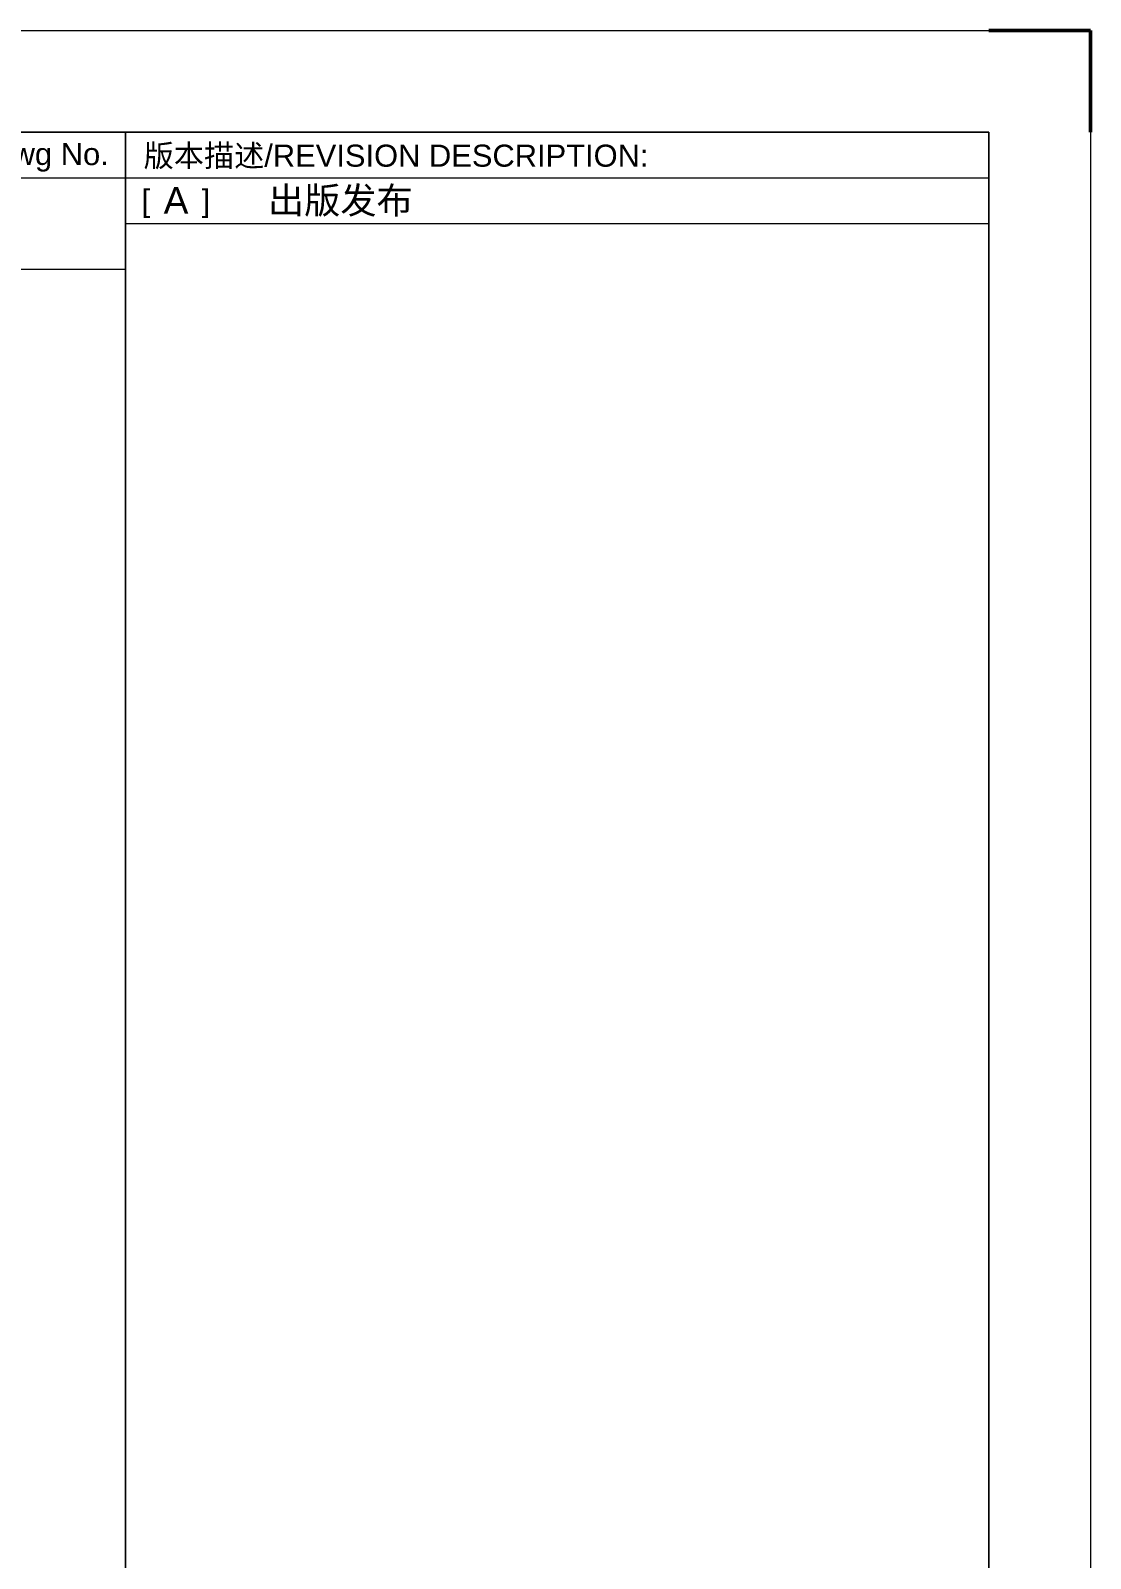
# Model space of a CAD drawing. Header units: millimetres. Extents: x 1235 to 3468, y -658 to 307.
# Drawn here: x 2468.2 to 2656, y -394.4 to -123.5 of the extents above; entities that cross this region are included whole.
import ezdxf

# ---------------------------------------------------------------- set-up
doc = ezdxf.new("R2010")
doc.units = ezdxf.units.MM
doc.linetypes.add('AM_ISO09W050', pattern=[22.5, 12, -1.5, 3, -1.5, 3, -1.5])
doc.layers.get('0').update_dxf_attribs({"color": 255, "lineweight": 30})
for name, color, linetype, lineweight in [('AM_5', 90, 'Continuous', 20), ('AM_7', 4, 'AM_ISO09W050', 25), ('AM_BOR', 7, 'Continuous', 50)]:
    doc.layers.add(name, color=color, linetype=linetype, lineweight=lineweight)
doc.styles.add('Sulzer', font='arial.ttf', dxfattribs={"height": 4})

# ---------------------------------------------------------------- blocks, each defined once
blk = doc.blocks.new('sulzer_ga')
for p, q in [((410, 287), (10, 287)), ((325, 10), (325, 287)), ((410, 10), (410, 287))]:
    blk.add_line(p, q)
at = {"layer": 'AM_BOR', "color": 1, "lineweight": 15}
for p, q in [((0, 297), (420, 297)), ((420, 297), (420, 0))]:
    blk.add_line(p, q, dxfattribs=at)
at = {"layer": 'AM_BOR'}
for p, q in [((420, 297), (410, 297)), ((420, 287), (420, 297))]:
    blk.add_line(p, q, dxfattribs=at)
blk = doc.blocks.new('sulzer_GA_title')
at = {"color": 1}
blk.add_line((0, 277), (0, 272.5), dxfattribs=at)
at = {"layer": 'AM_5'}
for p, q in [((-85, 277), (0, 277)), ((-85, 277), (-85, 0)), ((0, 277), (0, 27)), ((-85, 272.5), (0, 272.5))]:
    blk.add_line(p, q, dxfattribs=at)
at = {"layer": 'AM_BOR', "color": 1, "lineweight": 15, "style": 'Sulzer'}
blk.add_text('版本描述/REVISION DESCRIPTION:', height=2.1758, dxfattribs=at).set_placement((-83.2, 273.59))
at = {"layer": 'AM_BOR', "color": 2, "lineweight": 15, "style": 'Sulzer'}
for tag, p in [('设计', (-62.43, 26.66)), ('审核', (-62.23, 20.56)), ('日期', (-62.36, 14.54))]:
    blk.add_attdef(tag, p, '', height=2.3, dxfattribs=at)
at = {"layer": 'AM_BOR', "color": 1, "lineweight": 15, "style": 'Sulzer'}
blk.add_attdef('泵规格', (-39.84, 24.57), '', height=2.74, dxfattribs=at)
at = {"layer": 'AM_BOR', "color": 2, "lineweight": 30, "style": 'Sulzer'}
blk.add_attdef('A', (-6.85, 16.47), '', height=3.82, dxfattribs=at)
blk = doc.blocks.new('sulzer_GA_title_版本更改')
at = {"color": 3}
for p, q in [((-85, 0), (0, 0)), ((-85, -4.5), (0, -4.5))]:
    blk.add_line(p, q, dxfattribs=at)
at = {"layer": 'AM_5'}
for p, q in [((-85, 0), (-85, -4.5)), ((0, 0), (0, -4.5))]:
    blk.add_line(p, q, dxfattribs=at)
at = {"layer": 'AM_BOR', "color": 1, "lineweight": 15, "style": 'Sulzer'}
blk.add_text('[      ]', height=2.179, dxfattribs=at).set_placement((-83.41, -3.32))
at = {"layer": 'AM_BOR', "color": 2, "lineweight": 15, "style": 'Sulzer'}
for tag, p in [('版本代号', (-81.23, -3.53)), ('更改内容', (-70.96, -3.53))]:
    blk.add_attdef(tag, p, '', height=2.61, dxfattribs=at)
blk = doc.blocks.new('sulzer_GA_title_图面信息')
at = {"color": 1}
for p, q in [((-145, -13.5), (-145, 0)), ((-110, -13.5), (-110, 0))]:
    blk.add_line(p, q, dxfattribs=at)
at = {"layer": 'AM_5'}
for p, q in [((-145, 0), (0, 0)), ((0, 0), (0, -13.5)), ((-110, -13.5), (-110, 0)), ((-75, -13.5), (-75, 0)), ((-55, -13.5), (-55, 0)), ((-35, -13.5), (-35, 0)), ((-35, -4.5), (0, -4.5)), ((-139.84, -7.07), (-129.51, -4.88)), ((-129.51, -4.88), (-129.51, -8.63)), ((-139.84, -7.07), (-139.84, -8.63)), ((-139.84, -10.19), (-139.84, -8.63)), ((-129.51, -12.38), (-129.51, -8.63)), ((-55, -9), (-35, -9)), ((-139.84, -10.19), (-129.51, -12.38)), ((-145, -13.5), (0, -13.5))]:
    blk.add_line(p, q, dxfattribs=at)
for radius in [3.75, 1.56]:
    blk.add_circle((-118.48, -8.63), radius, dxfattribs=at)
at = {"layer": 'AM_7'}
for p, q in [((-118.48, -2.53), (-118.48, -13.18)), ((-142.16, -8.63), (-111.59, -8.63))]:
    blk.add_line(p, q, dxfattribs=at)
at = {"layer": 'AM_BOR', "color": 1, "lineweight": 15, "style": 'Sulzer'}
for s, height, p in [('视图/Projection ', 2.1792, (-143.04, -3.34)), ('无特殊说明尺寸为：毫米 ', 2.1792, (-109.48, -3.34)), ('页码', 2.179, (-48.52, -3.34)), ('该外形图号/GA dwg No.', 2.1792, (-33.75, -3.25)), ('无比例尺', 2.615, (-71.85, -5.59)), ('UNLESS SPECIFIED ', 2.1792, (-109.48, -7.3)), ('Page No.', 2.179, (-50.23, -7.66)), ('DIMENSIONS: MM', 2.1792, (-109.48, -10.85)), (' NO SCALE', 2.179, (-73.15, -10.86))]:
    blk.add_text(s, height=height, dxfattribs=at).set_placement(p)
at = {"layer": 'AM_BOR', "color": 2, "lineweight": 15, "style": 'Sulzer'}
for tag, p in [('外形图图号', (-32.6, -11.07)), ('页码', (-48.9, -12.59))]:
    blk.add_attdef(tag, p, '', height=2.61, dxfattribs=at)

msp = doc.modelspace()

# ---------------------------------------------------------------- block references
at = {"layer": 'AM_5', "xscale": 1.8, "yscale": 1.8, "zscale": 1.8}
for name, p in [('sulzer_ga', (1899.958, -658.104)), ('sulzer_GA_title', (2637.958, -640.104))]:
    msp.add_blockref(name, p, dxfattribs=at)
for name, p, values in [('sulzer_GA_title_图面信息', (2484.958, -141.504), {'页码': '1 of  1'}), ('sulzer_GA_title_版本更改', (2637.958, -149.604), {'版本代号': 'A', '更改内容': '出版发布'})]:
    msp.add_blockref(name, p, dxfattribs=at).add_auto_attribs(values)

doc.saveas('drawing.dxf')
